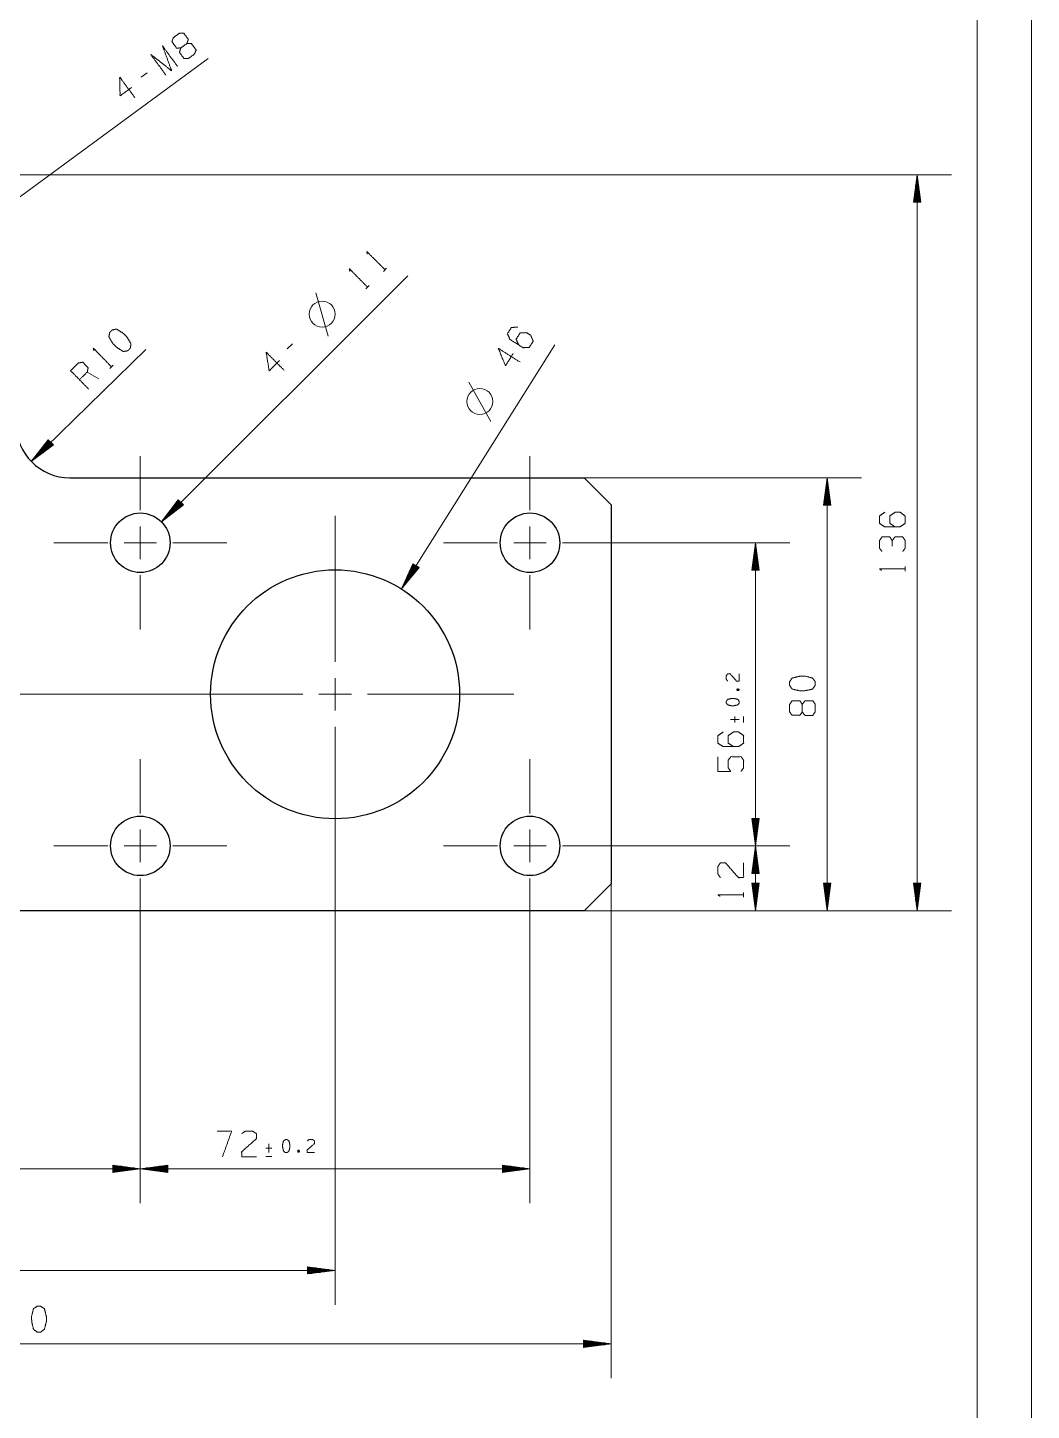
# Model space of a CAD drawing. Header units: millimetres. Extents: x 0 to 210, y 0 to 297.
# Drawn here: x 117.3 to 210, y 104.7 to 232.4 of the extents above; entities that cross this region are included whole.
import ezdxf

# ---------------------------------------------------------------- set-up
doc = ezdxf.new("R2010")
doc.units = ezdxf.units.MM
doc.layers.add('101', color=7, linetype='Continuous', true_color=0xffffff)

msp = doc.modelspace()

# ---------------------------------------------------------------- linework, layer by layer
at = {"layer": '101', "color": 133, "linetype": 'Continuous', "lineweight": 18}
for p, q in [((210, 0), (210, 297)), ((205, 5), (205, 292))]:
    msp.add_line(p, q, dxfattribs=at)
at = {"layer": '101', "color": 22, "linetype": 'Continuous', "lineweight": 18}
for p, q in [((103.17, 206.93), (133.96, 229.54)), ((113.68, 218.81), (202.62, 218.81)), ((199.44, 218.81), (199.11, 216.27)), ((199.42, 216.27), (199.42, 218.62)), ((199.44, 218.81), (199.44, 150.81)), ((199.78, 216.27), (199.44, 218.81)), ((199.47, 216.27), (199.47, 218.62)), ((199.26, 216.27), (199.26, 217.46)), ((199.31, 216.27), (199.31, 217.84)), ((199.37, 216.27), (199.37, 218.23)), ((199.52, 216.27), (199.52, 218.23)), ((199.57, 216.27), (199.57, 217.84)), ((199.62, 216.27), (199.62, 217.46)), ((199.11, 216.27), (199.11, 216.3)), ((199.11, 216.27), (199.11, 216.3)), ((199.11, 216.27), (199.78, 216.27)), ((199.16, 216.27), (199.16, 216.69)), ((199.21, 216.27), (199.21, 217.07)), ((199.67, 216.27), (199.67, 217.07)), ((199.72, 216.27), (199.72, 216.69)), ((199.77, 216.27), (199.77, 216.3)), ((199.77, 216.27), (199.77, 216.3)), ((129.63, 186.75), (152.41, 209.48)), ((117.6, 192.32), (128.19, 202.66)), ((151.8, 180.54), (165.99, 203.09)), ((119.18, 194.33), (117.6, 192.32)), ((119.33, 194.18), (118.2, 193.08)), ((119.29, 194.22), (118.44, 193.39)), ((119.26, 194.25), (118.68, 193.69)), ((119.22, 194.29), (118.92, 194)), ((119.19, 194.33), (119.16, 194.31)), ((119.19, 194.33), (119.16, 194.31)), ((119.65, 193.85), (119.18, 194.33)), ((117.6, 192.32), (119.65, 193.85)), ((119.4, 194.11), (117.72, 192.47)), ((119.44, 194.07), (117.76, 192.43)), ((119.36, 194.15), (117.96, 192.78)), ((119.47, 194.04), (118.07, 192.67)), ((119.51, 194), (118.38, 192.9)), ((119.54, 193.96), (118.69, 193.13)), ((119.58, 193.93), (119, 193.37)), ((119.61, 193.89), (119.31, 193.6)), ((119.65, 193.85), (119.63, 193.83)), ((119.65, 193.85), (119.63, 193.83)), ((168.68, 190.81), (194.31, 190.81)), ((191.14, 190.81), (190.8, 188.27)), ((191.11, 188.27), (191.11, 190.62)), ((191.47, 188.27), (191.14, 190.81)), ((191.14, 190.81), (191.14, 150.81)), ((191.16, 188.27), (191.16, 190.62)), ((190.91, 188.27), (190.91, 189.07)), ((190.96, 188.27), (190.96, 189.46)), ((191.01, 188.27), (191.01, 189.84)), ((191.06, 188.27), (191.06, 190.23)), ((191.21, 188.27), (191.21, 190.23)), ((191.26, 188.27), (191.26, 189.84)), ((191.31, 188.27), (191.31, 189.46)), ((191.36, 188.27), (191.36, 189.07)), ((131.19, 188.78), (129.63, 186.75)), ((129.63, 186.75), (131.66, 188.31)), ((131.41, 188.56), (129.74, 186.91)), ((131.44, 188.53), (129.78, 186.87)), ((131.37, 188.6), (129.98, 187.21)), ((131.48, 188.49), (130.09, 187.11)), ((131.33, 188.64), (130.22, 187.52)), ((131.51, 188.46), (130.4, 187.34)), ((131.3, 188.67), (130.46, 187.83)), ((131.26, 188.71), (130.69, 188.14)), ((131.55, 188.42), (130.71, 187.58)), ((131.23, 188.74), (130.93, 188.45)), ((131.58, 188.38), (131.02, 187.82)), ((131.19, 188.78), (131.17, 188.76)), ((131.19, 188.78), (131.17, 188.76)), ((131.66, 188.31), (131.19, 188.78)), ((131.62, 188.35), (131.32, 188.05)), ((131.66, 188.31), (131.63, 188.29)), ((131.66, 188.31), (131.63, 188.29)), ((190.8, 188.27), (191.47, 188.27)), ((190.81, 188.27), (190.81, 188.3)), ((190.81, 188.27), (190.81, 188.3)), ((190.86, 188.27), (190.86, 188.69)), ((191.42, 188.27), (191.42, 188.69)), ((191.47, 188.27), (191.47, 188.3)), ((191.47, 188.27), (191.47, 188.3)), ((171.18, 184.81), (187.68, 184.81)), ((184.51, 184.81), (184.17, 182.27)), ((184.43, 182.27), (184.43, 184.23)), ((184.48, 182.27), (184.48, 184.62)), ((184.84, 182.27), (184.51, 184.81)), ((184.51, 156.81), (184.51, 184.81)), ((184.53, 182.27), (184.53, 184.62)), ((184.59, 182.27), (184.59, 184.23)), ((152.87, 182.87), (151.8, 180.54)), ((153.13, 182.71), (151.88, 180.72)), ((153.18, 182.68), (151.93, 180.69)), ((153.09, 182.73), (152.05, 181.07)), ((153.05, 182.76), (152.21, 181.43)), ((153, 182.79), (152.37, 181.78)), ((152.96, 182.81), (152.53, 182.13)), ((152.92, 182.84), (152.7, 182.49)), ((152.88, 182.87), (152.86, 182.84)), ((152.88, 182.87), (152.86, 182.84)), ((153.44, 182.51), (152.87, 182.87)), ((184.23, 182.27), (184.23, 182.69)), ((184.28, 182.27), (184.28, 183.07)), ((184.33, 182.27), (184.33, 183.46)), ((184.38, 182.27), (184.38, 183.84)), ((184.64, 182.27), (184.64, 183.84)), ((184.69, 182.27), (184.69, 183.46)), ((184.74, 182.27), (184.74, 183.07)), ((184.79, 182.27), (184.79, 182.69)), ((151.8, 180.54), (153.44, 182.51)), ((153.22, 182.65), (152.18, 180.99)), ((153.26, 182.63), (152.42, 181.29)), ((153.31, 182.6), (152.67, 181.59)), ((153.35, 182.57), (152.92, 181.89)), ((153.39, 182.54), (153.17, 182.19)), ((153.43, 182.52), (153.42, 182.49)), ((153.43, 182.52), (153.42, 182.49)), ((184.17, 182.27), (184.84, 182.27)), ((184.18, 182.27), (184.18, 182.3)), ((184.18, 182.27), (184.18, 182.3)), ((184.84, 182.27), (184.84, 182.3)), ((184.84, 182.27), (184.84, 182.3)), ((129.18, 170.81), (52.71, 170.81)), ((184.84, 159.35), (184.17, 159.35)), ((184.17, 159.35), (184.51, 156.81)), ((184.18, 159.35), (184.18, 159.32)), ((184.18, 159.35), (184.18, 159.32)), ((184.23, 159.35), (184.23, 158.93)), ((184.28, 159.35), (184.28, 158.55)), ((184.33, 159.35), (184.33, 158.16)), ((184.38, 159.35), (184.38, 157.77)), ((184.43, 159.35), (184.43, 157.39)), ((184.48, 159.35), (184.48, 157)), ((184.51, 156.81), (184.84, 159.35)), ((184.53, 159.35), (184.53, 157)), ((184.59, 159.35), (184.59, 157.39)), ((184.64, 159.35), (184.64, 157.77)), ((184.69, 159.35), (184.69, 158.16)), ((184.74, 159.35), (184.74, 158.55)), ((184.79, 159.35), (184.79, 158.93)), ((184.84, 159.35), (184.84, 159.32)), ((184.84, 159.35), (184.84, 159.32)), ((171.18, 156.81), (187.68, 156.81)), ((171.18, 156.81), (187.68, 156.81)), ((184.51, 156.81), (184.17, 154.27)), ((184.38, 154.27), (184.38, 155.84)), ((184.43, 154.27), (184.43, 156.23)), ((184.48, 154.27), (184.48, 156.62)), ((184.51, 150.81), (184.51, 156.81)), ((184.84, 154.27), (184.51, 156.81)), ((184.53, 154.27), (184.53, 156.62)), ((184.59, 154.27), (184.59, 156.23)), ((184.64, 154.27), (184.64, 155.84)), ((184.23, 154.27), (184.23, 154.69)), ((184.28, 154.27), (184.28, 155.07)), ((184.33, 154.27), (184.33, 155.46)), ((184.69, 154.27), (184.69, 155.46)), ((184.74, 154.27), (184.74, 155.07)), ((184.79, 154.27), (184.79, 154.69)), ((145.68, 154.31), (145.68, 114.42)), ((171.18, 153.31), (171.18, 107.63)), ((184.17, 154.27), (184.84, 154.27)), ((184.17, 153.35), (184.51, 150.81)), ((184.84, 153.35), (184.17, 153.35)), ((184.18, 154.27), (184.18, 154.3)), ((184.18, 154.27), (184.18, 154.3)), ((184.18, 153.35), (184.18, 153.32)), ((184.18, 153.35), (184.18, 153.32)), ((184.23, 153.35), (184.23, 152.93)), ((184.28, 153.35), (184.28, 152.55)), ((184.33, 153.35), (184.33, 152.16)), ((184.38, 153.35), (184.38, 151.77)), ((184.43, 153.35), (184.43, 151.39)), ((184.48, 153.35), (184.48, 151)), ((184.51, 150.81), (184.84, 153.35)), ((184.53, 153.35), (184.53, 151)), ((184.59, 153.35), (184.59, 151.39)), ((184.64, 153.35), (184.64, 151.77)), ((184.69, 153.35), (184.69, 152.16)), ((184.74, 153.35), (184.74, 152.55)), ((184.79, 153.35), (184.79, 152.93)), ((184.84, 154.27), (184.84, 154.3)), ((184.84, 154.27), (184.84, 154.3)), ((184.84, 153.35), (184.84, 153.32)), ((184.84, 153.35), (184.84, 153.32)), ((190.8, 153.35), (191.14, 150.81)), ((191.47, 153.35), (190.8, 153.35)), ((190.81, 153.35), (190.81, 153.32)), ((190.81, 153.35), (190.81, 153.32)), ((190.86, 153.35), (190.86, 152.93)), ((190.91, 153.35), (190.91, 152.55)), ((190.96, 153.35), (190.96, 152.16)), ((191.01, 153.35), (191.01, 151.77)), ((191.06, 153.35), (191.06, 151.39)), ((191.11, 153.35), (191.11, 151)), ((191.14, 150.81), (191.47, 153.35)), ((191.16, 153.35), (191.16, 151)), ((191.21, 153.35), (191.21, 151.39)), ((191.26, 153.35), (191.26, 151.77)), ((191.31, 153.35), (191.31, 152.16)), ((191.36, 153.35), (191.36, 152.55)), ((191.42, 153.35), (191.42, 152.93)), ((191.47, 153.35), (191.47, 153.32)), ((191.47, 153.35), (191.47, 153.32)), ((199.11, 153.35), (199.11, 153.32)), ((199.11, 153.35), (199.11, 153.32)), ((199.11, 153.35), (199.44, 150.81)), ((199.78, 153.35), (199.11, 153.35)), ((199.16, 153.35), (199.16, 152.93)), ((199.21, 153.35), (199.21, 152.55)), ((199.26, 153.35), (199.26, 152.16)), ((199.31, 153.35), (199.31, 151.77)), ((199.37, 153.35), (199.37, 151.39)), ((199.42, 153.35), (199.42, 151)), ((199.44, 150.81), (199.78, 153.35)), ((199.47, 153.35), (199.47, 151)), ((199.52, 153.35), (199.52, 151.39)), ((199.57, 153.35), (199.57, 151.77)), ((199.62, 153.35), (199.62, 152.16)), ((199.67, 153.35), (199.67, 152.55)), ((199.72, 153.35), (199.72, 152.93)), ((199.77, 153.35), (199.77, 153.32)), ((199.77, 153.35), (199.77, 153.32)), ((168.68, 150.81), (187.68, 150.81)), ((168.68, 150.81), (202.62, 150.81)), ((168.68, 150.81), (194.31, 150.81)), ((127.68, 148.81), (127.68, 123.81)), ((127.68, 148.81), (127.68, 123.81)), ((163.68, 148.81), (163.68, 123.81)), ((127.68, 126.98), (61.18, 126.98)), ((125.14, 127.32), (125.17, 127.32)), ((125.14, 127.32), (125.14, 126.65)), ((125.14, 127.32), (125.17, 127.32)), ((127.68, 126.98), (125.14, 127.32)), ((125.14, 127.26), (125.56, 127.26)), ((125.14, 127.21), (125.94, 127.21)), ((125.14, 127.16), (126.33, 127.16)), ((125.14, 127.11), (126.71, 127.11)), ((125.14, 127.06), (127.1, 127.06)), ((125.14, 127.01), (127.49, 127.01)), ((125.14, 126.65), (127.68, 126.98)), ((125.14, 126.96), (127.49, 126.96)), ((125.14, 126.91), (127.1, 126.91)), ((125.14, 126.86), (126.71, 126.86)), ((125.14, 126.81), (126.33, 126.81)), ((125.14, 126.76), (125.94, 126.76)), ((125.14, 126.71), (125.56, 126.71)), ((125.14, 126.65), (125.17, 126.65)), ((125.14, 126.65), (125.17, 126.65)), ((130.22, 127.32), (127.68, 126.98)), ((127.68, 126.98), (163.68, 126.98)), ((127.68, 126.98), (130.22, 126.65)), ((130.22, 127.01), (127.87, 127.01)), ((130.22, 126.96), (127.87, 126.96)), ((130.22, 127.06), (128.26, 127.06)), ((130.22, 126.91), (128.26, 126.91)), ((130.22, 127.11), (128.64, 127.11)), ((130.22, 126.86), (128.64, 126.86)), ((130.22, 127.16), (129.03, 127.16)), ((130.22, 126.81), (129.03, 126.81)), ((130.22, 127.21), (129.41, 127.21)), ((130.22, 126.76), (129.41, 126.76)), ((130.22, 127.26), (129.8, 127.26)), ((130.22, 126.71), (129.8, 126.71)), ((130.22, 127.32), (130.19, 127.32)), ((130.22, 127.32), (130.19, 127.32)), ((130.22, 126.65), (130.19, 126.65)), ((130.22, 126.65), (130.19, 126.65)), ((130.22, 126.65), (130.22, 127.32)), ((161.14, 127.32), (161.17, 127.32)), ((161.14, 127.32), (161.14, 126.65)), ((161.14, 127.32), (161.17, 127.32)), ((163.68, 126.98), (161.14, 127.32)), ((161.14, 127.26), (161.56, 127.26)), ((161.14, 127.21), (161.94, 127.21)), ((161.14, 127.16), (162.33, 127.16)), ((161.14, 127.11), (162.71, 127.11)), ((161.14, 127.06), (163.1, 127.06)), ((161.14, 127.01), (163.49, 127.01)), ((161.14, 126.65), (163.68, 126.98)), ((161.14, 126.96), (163.49, 126.96)), ((161.14, 126.91), (163.1, 126.91)), ((161.14, 126.86), (162.71, 126.86)), ((161.14, 126.81), (162.33, 126.81)), ((161.14, 126.76), (161.94, 126.76)), ((161.14, 126.71), (161.56, 126.71)), ((161.14, 126.65), (161.17, 126.65)), ((161.14, 126.65), (161.17, 126.65)), ((61.18, 117.59), (145.68, 117.59)), ((143.14, 117.93), (143.14, 117.26)), ((145.68, 117.59), (143.14, 117.93)), ((143.14, 117.92), (143.17, 117.92)), ((143.14, 117.92), (143.17, 117.92)), ((143.14, 117.87), (143.56, 117.87)), ((143.14, 117.82), (143.94, 117.82)), ((143.14, 117.77), (144.33, 117.77)), ((143.14, 117.72), (144.71, 117.72)), ((143.14, 117.67), (145.1, 117.67)), ((143.14, 117.62), (145.49, 117.62)), ((143.14, 117.26), (145.68, 117.59)), ((143.14, 117.57), (145.49, 117.57)), ((143.14, 117.52), (145.1, 117.52)), ((143.14, 117.46), (144.71, 117.46)), ((143.14, 117.41), (144.33, 117.41)), ((143.14, 117.36), (143.94, 117.36)), ((143.14, 117.31), (143.56, 117.31)), ((143.14, 117.26), (143.17, 117.26)), ((143.14, 117.26), (143.17, 117.26)), ((168.64, 111.14), (168.67, 111.14)), ((171.18, 110.81), (168.64, 111.14)), ((168.64, 111.14), (168.64, 110.47)), ((168.64, 111.14), (168.67, 111.14)), ((171.18, 110.81), (61.18, 110.81)), ((168.64, 111.09), (169.06, 111.09)), ((168.64, 111.04), (169.44, 111.04)), ((168.64, 110.99), (169.83, 110.99)), ((168.64, 110.94), (170.21, 110.94)), ((168.64, 110.89), (170.6, 110.89)), ((168.64, 110.83), (170.99, 110.83)), ((168.64, 110.47), (171.18, 110.81)), ((168.64, 110.78), (170.99, 110.78)), ((168.64, 110.73), (170.6, 110.73)), ((168.64, 110.68), (170.21, 110.68)), ((168.64, 110.63), (169.83, 110.63)), ((168.64, 110.58), (169.44, 110.58)), ((168.64, 110.53), (169.06, 110.53)), ((168.64, 110.48), (168.67, 110.48)), ((168.64, 110.48), (168.67, 110.48))]:
    msp.add_line(p, q, dxfattribs=at)
at = {"layer": '101', "color": 72, "linetype": 'Continuous', "lineweight": 18}
for p, q in [((128.31, 228.23), (127.77, 227.83)), ((150.14, 209.88), (150.44, 210.18)), ((148.53, 208.27), (148.83, 208.57)), ((145.05, 203.9), (143.89, 207.9)), ((141.74, 203.19), (141.26, 202.72)), ((123.86, 199.95), (122.78, 200.58)), ((124.86, 200.92), (125.16, 201.22)), ((160.05, 196), (158.03, 199.64)), ((198.35, 182.19), (198.35, 182.61)), ((182.79, 171.19), (183, 171.27)), ((182.61, 168.76), (182.61, 168.2)), ((183.4, 168.2), (183.4, 168.76)), ((182.21, 168.48), (183.01, 168.48)), ((183.42, 152.08), (183.42, 152.5)), ((139.55, 129.28), (139.55, 128.48)), ((139.84, 128.88), (139.27, 128.88)), ((139.27, 128.1), (139.84, 128.1)), ((142.26, 128.71), (142.34, 128.5))]:
    msp.add_line(p, q, dxfattribs=at)
at = {"layer": '101', "color": 151, "linetype": 'Continuous', "lineweight": 18}
for p, q in [((127.68, 187.81), (127.68, 192.81)), ((163.68, 187.81), (163.68, 192.81)), ((145.68, 173.81), (145.68, 187.31)), ((127.68, 183.31), (127.68, 186.31)), ((163.68, 183.31), (163.68, 186.31)), ((124.68, 184.81), (119.68, 184.81)), ((126.18, 184.81), (129.18, 184.81)), ((130.68, 184.81), (135.68, 184.81)), ((160.68, 184.81), (155.68, 184.81)), ((162.18, 184.81), (165.18, 184.81)), ((166.68, 184.81), (171.68, 184.81)), ((127.68, 181.81), (127.68, 176.81)), ((163.68, 181.81), (163.68, 176.81)), ((145.68, 169.31), (145.68, 172.31)), ((142.68, 170.81), (129.18, 170.81)), ((144.18, 170.81), (147.18, 170.81)), ((148.68, 170.81), (162.18, 170.81)), ((145.68, 167.81), (145.68, 154.31)), ((127.68, 159.81), (127.68, 164.81)), ((163.68, 159.81), (163.68, 164.81)), ((127.68, 155.31), (127.68, 158.31)), ((163.68, 155.31), (163.68, 158.31)), ((124.68, 156.81), (119.68, 156.81)), ((126.18, 156.81), (129.18, 156.81)), ((130.68, 156.81), (135.68, 156.81)), ((160.68, 156.81), (155.68, 156.81)), ((162.18, 156.81), (165.18, 156.81)), ((166.68, 156.81), (171.68, 156.81)), ((127.68, 153.81), (127.68, 148.81)), ((163.68, 153.81), (163.68, 148.81))]:
    msp.add_line(p, q, dxfattribs=at)
at = {"layer": '101', "color": 72, "linetype": 'Continuous', "lineweight": 25}
for p, q in [((121.18, 190.81), (168.68, 190.81)), ((171.18, 188.31), (168.68, 190.81)), ((171.18, 188.31), (171.18, 153.31)), ((168.68, 150.81), (171.18, 153.31)), ((168.68, 150.81), (91.68, 150.81))]:
    msp.add_line(p, q, dxfattribs=at)
at = {"layer": '101', "color": 72, "linetype": 'Continuous', "lineweight": 18}
for centre in [(144.48, 205.93), (159.05, 197.86)]:
    msp.add_circle(centre, 1.2, dxfattribs=at)
at = {"layer": '101', "color": 72, "linetype": 'Continuous', "lineweight": 25}
for centre, radius in [((127.68, 184.81), 2.75), ((163.68, 184.81), 2.75), ((145.68, 170.81), 11.5), ((127.68, 156.81), 2.75), ((163.68, 156.81), 2.75)]:
    msp.add_circle(centre, radius, dxfattribs=at)
msp.add_arc((121.18, 195.81), 5, 180, 270, dxfattribs=at)
at = {"layer": '101', "color": 72, "linetype": 'Continuous', "lineweight": 18}
for points, knots in [([(131.42, 230.52), (131.03, 230.51), (130.6, 231.1), (130.73, 231.47), (131.28, 231.87), (131.69, 231.89), (132.12, 231.31), (131.98, 230.93), (131.42, 230.52), (131.3, 230.12), (131.71, 229.55), (132.13, 229.55), (132.69, 229.96), (132.83, 230.34), (132.4, 230.92), (131.98, 230.93)], [0, 0, 0.047573, 0.136086, 0.18366, 0.267816, 0.317166, 0.405676, 0.455028, 0.539185, 0.590296, 0.675756, 0.726868, 0.811026, 0.860375, 0.948887, 1, 1]), ([(130.04, 228.02), (128.64, 229.93), (130.58, 228.41), (129.72, 230.73), (131.12, 228.81)], [0, 0, 0.245192, 0.5, 0.754808, 1, 1]), ([(126.89, 226.88), (125.81, 226.09), (125.78, 227.83), (127.18, 225.92)], [0, 0, 0.245869, 0.565295, 1, 1]), ([(148.65, 211.47), (148.61, 211.71), (150.29, 210.03)], [0, 0, 0.093489, 1, 1]), ([(147.04, 209.86), (147, 210.11), (148.68, 208.42)], [0, 0, 0.093495, 1, 1]), ([(126.75, 202.77), (126.82, 203.19), (126.45, 203.81), (126.12, 204.15), (125.49, 204.55), (125.09, 204.47), (124.85, 204.24), (124.77, 203.84), (125.15, 203.2), (125.49, 202.87), (126.1, 202.48), (126.51, 202.54), (126.75, 202.77)], [0, 0, 0.067524, 0.183971, 0.260583, 0.380941, 0.446139, 0.500305, 0.565503, 0.685862, 0.762528, 0.878308, 0.945834, 1, 1]), ([(162.64, 203.09), (162.4, 203.61), (162.77, 204.19), (163.35, 204.22), (163.75, 203.97), (163.98, 203.43), (163.61, 202.85), (163.04, 202.83), (161.83, 203.59), (161.6, 204.12), (161.97, 204.7), (162.55, 204.73)], [0, 0, 0.076964, 0.169761, 0.248074, 0.312018, 0.390331, 0.483128, 0.560092, 0.751926, 0.82889, 0.921687, 1, 1]), ([(123.39, 202.53), (123.35, 202.77), (125.01, 201.07)], [0, 0, 0.093486, 1, 1]), ([(140.54, 201.65), (139.59, 200.7), (139.3, 202.42), (140.97, 200.74)], [0, 0, 0.24587, 0.565294, 1, 1]), ([(162.14, 202.3), (161.42, 201.16), (160.75, 202.77), (162.76, 201.51)], [0, 0, 0.24587, 0.565295, 1, 1]), ([(122.9, 199.01), (121.24, 200.71), (121.96, 201.42), (122.36, 201.49), (122.86, 200.97), (122.78, 200.58), (122.06, 199.87)], [0, 0, 0.400951, 0.571035, 0.639278, 0.761676, 0.829919, 1, 1]), ([(197.4, 186.28), (196.92, 186.6), (196.92, 187.29), (197.4, 187.63), (197.87, 187.63), (198.35, 187.29), (198.35, 186.6), (197.87, 186.28), (196.45, 186.28), (195.97, 186.6), (195.97, 187.29), (196.45, 187.63)], [0, 0, 0.076965, 0.169762, 0.248075, 0.312018, 0.39033, 0.483127, 0.560092, 0.751925, 0.82889, 0.921688, 1, 1]), ([(197.15, 185.01), (196.92, 185.35), (196.2, 185.35), (195.97, 185.01), (195.97, 184.32), (196.2, 183.99)], [0, 0, 0.153872, 0.429851, 0.583723, 0.846122, 1, 1]), ([(198.12, 184.01), (198.35, 184.32), (198.35, 185.01), (198.12, 185.35), (197.4, 185.35), (197.15, 185.01), (197.15, 184.5)], [0, 0, 0.124123, 0.343689, 0.472444, 0.703374, 0.836728, 1, 1]), ([(196.17, 182.26), (195.97, 182.4), (198.35, 182.4)], [0, 0, 0.093493, 1, 1]), ([(181.94, 172.04), (181.82, 172.19), (181.82, 172.54), (181.94, 172.71), (182.17, 172.71), (182.77, 172.03), (183.01, 172.04), (183.01, 172.71)], [0, 0, 0.069692, 0.192977, 0.265269, 0.350224, 0.674739, 0.759753, 1, 1]), ([(190.04, 171.98), (189.79, 172.31), (189.09, 172.49), (188.62, 172.49), (187.89, 172.31), (187.67, 171.98), (187.67, 171.64), (187.89, 171.3), (188.62, 171.13), (189.09, 171.14), (189.79, 171.3), (190.04, 171.64), (190.04, 171.98)], [0, 0, 0.067527, 0.183974, 0.260584, 0.380944, 0.446142, 0.500306, 0.565504, 0.685863, 0.762527, 0.878309, 0.945835, 1, 1]), ([(183, 171.19), (183, 171.27), (182.89, 171.31), (182.79, 171.27), (182.79, 171.19), (182.89, 171.15), (183, 171.19), (182.79, 171.27)], [0, 0, 0.093963, 0.236779, 0.365956, 0.459919, 0.589096, 0.731912, 1, 1]), ([(183.01, 170.17), (182.89, 170.34), (182.54, 170.43), (182.3, 170.43), (181.94, 170.34), (181.82, 170.17), (181.82, 170.01), (181.94, 169.84), (182.3, 169.75), (182.54, 169.76), (182.89, 169.84), (183.01, 170.01), (183.01, 170.17)], [0, 0, 0.06753, 0.183974, 0.260587, 0.380946, 0.446144, 0.500307, 0.565504, 0.685862, 0.762529, 0.878307, 0.945837, 1, 1]), ([(188.84, 169.19), (188.62, 168.87), (187.89, 168.87), (187.67, 169.19), (187.67, 169.88), (187.89, 170.21), (188.62, 170.21), (188.84, 169.88), (188.84, 169.19), (189.09, 168.85), (189.79, 168.85), (190.04, 169.19), (190.04, 169.88), (189.82, 170.21), (189.09, 170.21), (188.84, 169.88)], [0, 0, 0.047573, 0.136085, 0.183658, 0.267814, 0.317165, 0.405676, 0.455027, 0.539183, 0.590295, 0.675755, 0.726869, 0.811025, 0.860377, 0.948888, 1, 1]), ([(182.47, 165.98), (181.99, 166.3), (181.99, 166.99), (182.47, 167.33), (182.94, 167.33), (183.42, 166.99), (183.42, 166.3), (182.94, 165.98), (181.52, 165.98), (181.04, 166.3), (181.04, 166.99), (181.52, 167.33)], [0, 0, 0.076964, 0.169761, 0.248074, 0.31202, 0.390331, 0.483128, 0.56009, 0.751926, 0.82889, 0.921687, 1, 1]), ([(183.19, 163.69), (183.42, 164.03), (183.42, 164.71), (183.19, 165.05), (182.24, 165.05), (181.99, 164.71), (181.99, 164.03), (182.22, 163.69), (181.04, 163.69), (181.04, 165.05)], [0, 0, 0.062228, 0.168342, 0.23057, 0.376814, 0.441264, 0.547378, 0.609608, 0.790491, 1, 1]), ([(181.27, 153.89), (181.04, 154.21), (181.04, 154.9), (181.27, 155.24), (181.74, 155.24), (182.94, 153.87), (183.42, 153.89), (183.42, 155.24)], [0, 0, 0.069693, 0.192977, 0.265273, 0.350228, 0.674743, 0.759753, 1, 1]), ([(181.24, 152.15), (181.04, 152.29), (183.42, 152.29)], [0, 0, 0.093491, 1, 1]), ([(135.27, 128.08), (136.12, 130.45), (134.78, 130.45)], [0, 0, 0.652471, 1, 1]), ([(137.06, 130.23), (137.37, 130.45), (138.06, 130.45), (138.4, 130.23), (138.4, 129.75), (137.04, 128.55), (137.06, 128.08), (138.4, 128.08)], [0, 0, 0.069692, 0.192978, 0.265274, 0.350227, 0.67474, 0.759752, 1, 1]), ([(141.25, 128.48), (141.41, 128.61), (141.5, 128.96), (141.5, 129.2), (141.41, 129.56), (141.25, 129.67), (141.08, 129.67), (140.91, 129.56), (140.82, 129.2), (140.83, 128.96), (140.91, 128.61), (141.08, 128.48), (141.25, 128.48)], [0, 0, 0.067525, 0.183969, 0.260583, 0.380943, 0.446139, 0.500306, 0.565503, 0.685862, 0.762529, 0.878308, 0.945834, 1, 1]), ([(143.11, 129.56), (143.27, 129.67), (143.61, 129.67), (143.78, 129.56), (143.78, 129.32), (143.1, 128.72), (143.11, 128.48), (143.78, 128.48)], [0, 0, 0.069693, 0.192977, 0.265274, 0.350228, 0.674739, 0.759752, 1, 1]), ([(142.26, 128.5), (142.34, 128.5), (142.39, 128.61), (142.34, 128.71), (142.26, 128.71), (142.22, 128.61), (142.26, 128.5), (142.34, 128.71)], [0, 0, 0.093981, 0.236789, 0.365957, 0.459938, 0.589106, 0.731915, 1, 1]), ([(118.48, 111.9), (118.82, 112.15), (119, 112.85), (119, 113.33), (118.82, 114.05), (118.48, 114.28), (118.15, 114.28), (117.81, 114.05), (117.63, 113.33), (117.65, 112.85), (117.81, 112.15), (118.15, 111.9), (118.48, 111.9)], [0, 0, 0.067527, 0.183972, 0.260584, 0.380943, 0.446143, 0.500307, 0.565505, 0.685864, 0.762529, 0.87831, 0.945835, 1, 1])]:
    msp.add_open_spline(points, degree=1, knots=knots, dxfattribs=at)

doc.saveas('drawing.dxf')
